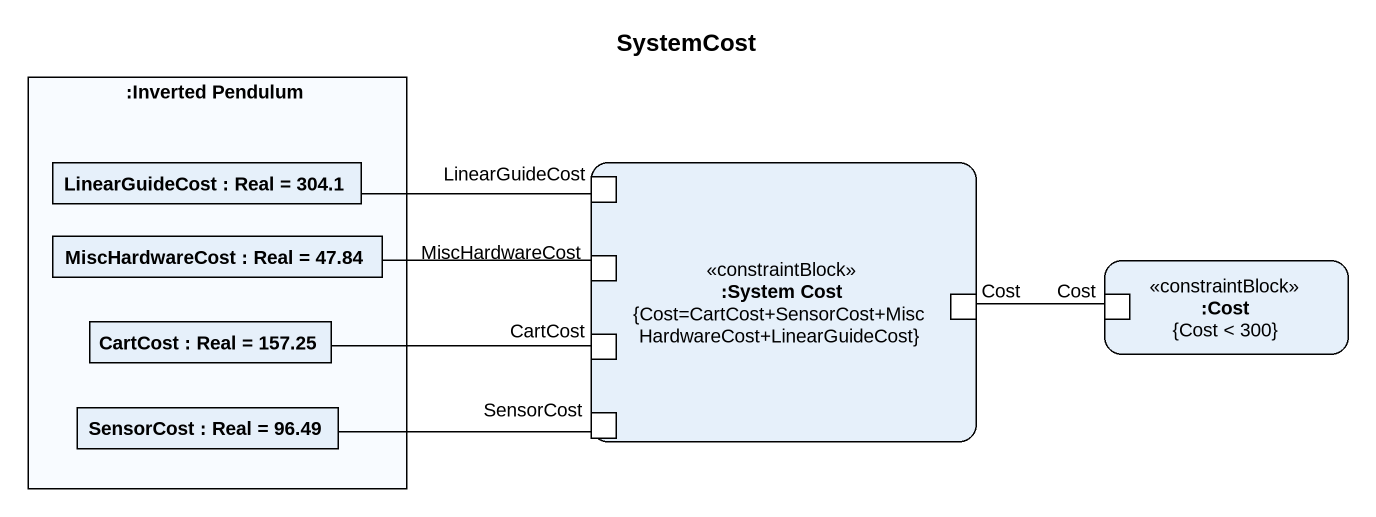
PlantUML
@startuml
title SystemCost
rectangle ":Inverted Pendulum" as Inverted_Pendulum {
  rectangle "LinearGuideCost : Real = 304.1" as LinearGuideCost
  rectangle "MiscHardwareCost : Real = 47.84" as MiscHardwareCost
  rectangle "CartCost : Real = 157.25" as CartCost
  rectangle "SensorCost : Real = 96.49" as SensorCost
}
rectangle ":System Cost\n{Cost=CartCost+SensorCost+MiscHardwareCost+LinearGuideCost}" as System_Cost <<constraintBlock>> {
  port "LinearGuideCost" as LinearGuideCost_2
  port "MiscHardwareCost" as MiscHardwareCost_2
  port "CartCost" as CartCost_2
  port "Cost" as Cost_2
  port "SensorCost" as SensorCost_2
}
rectangle ":Cost\n{Cost < 300}" as Cost <<constraintBlock>> {
  port "Cost" as Cost_3
}
LinearGuideCost -right- LinearGuideCost_2
MiscHardwareCost -right- MiscHardwareCost_2
CartCost -right- CartCost_2
Cost_2 -right- Cost_3
SensorCost -right- SensorCost_2
@enduml
